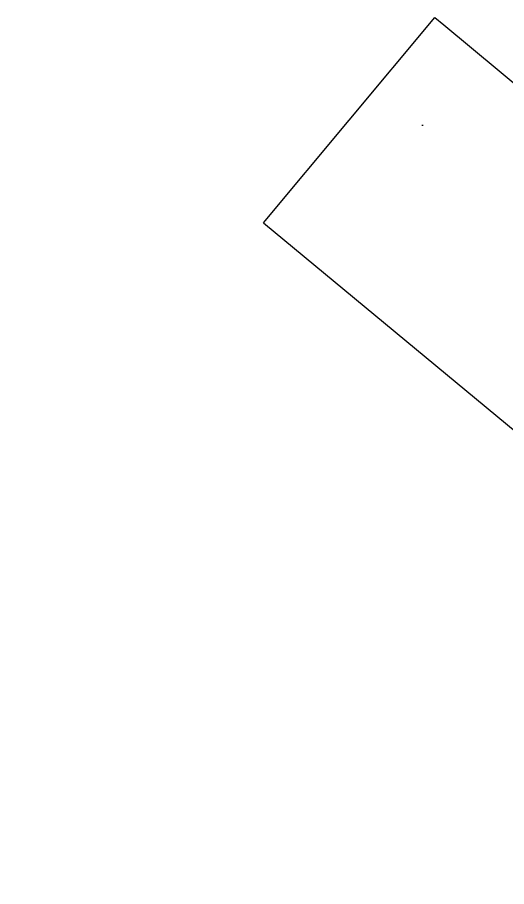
# Model space of a CAD drawing. Header units: metres. Extents: x 64 to 796628, y 142 to 671743.
# Drawn here: x 165.18 to 174.21, y 467.4 to 483.45 of the extents above; entities that cross this region are included whole.
import ezdxf

# ---------------------------------------------------------------- set-up
doc = ezdxf.new("R2010")
doc.units = ezdxf.units.M
doc.header["$LTSCALE"] = 2
doc.layers.add('Végétation', color=92, linetype='Continuous')
pattern_1 = [(271.288802, (-364025.7696, -375482.09), (8.0247569, -3.78921621), [0, -7.9375])]

msp = doc.modelspace()

# ---------------------------------------------------------------- hatches: boundary and pattern name
at = {"layer": 'Végétation'}
h = msp.add_hatch(dxfattribs=at)
h.set_pattern_fill('DOTS', color=256, scale=5, angle=271.2888, style=0)
h.set_pattern_definition(pattern_1)
edge = h.paths.add_edge_path()
edge.add_line((161.148, 443.839), (178.102, 464.179))
edge.add_line((161.148, 443.839), (123.671, 403.176))
edge.add_line((186.25, 411.996), (140.488, 421.422))
edge.add_line((184.614, 420.931), (185.013, 417.964))
edge.add_arc((256.394, 418.761), 72.863, 170.2867, 173.50966)
edge.add_arc((266.183, 431.672), 82.32, 183.26278, 193.82883)
edge.add_line((185.268, 434.579), (184.575, 431.055))
edge.add_line((188.609, 447.764), (186.328, 438.757))
edge.add_arc((256.394, 418.761), 72.863, 164.07197, 167.46175)
edge.add_line((174.877, 466.741), (178.102, 464.179))
edge.add_line((179.139, 471.86), (174.877, 466.741))
edge.add_line((169.722, 479.662), (179.139, 471.86))
edge.add_line((182.416, 475.501), (190.224, 468.617))
edge.add_line((190.224, 468.617), (189.591, 464.12))
edge.add_line((189.591, 464.12), (188.609, 447.764))
edge.add_line((189.024, 454.68), (189.186, 457.379))
edge.add_line((169.722, 479.662), (172.889, 483.455))
edge.add_line((173.054, 483.316), (182.416, 475.501))
h = msp.add_hatch(dxfattribs=at)
h.set_pattern_fill('DOTS', color=256, scale=5, angle=271.2888, style=0)
h.set_pattern_definition(pattern_1)
edge = h.paths.add_edge_path()
edge.add_line((161.148, 443.839), (178.102, 464.179))
edge.add_line((161.148, 443.839), (123.671, 403.176))
edge.add_line((186.25, 411.996), (140.488, 421.422))
edge.add_line((184.614, 420.931), (185.013, 417.964))
edge.add_arc((256.394, 418.761), 72.863, 170.2867, 173.50966)
edge.add_arc((266.183, 431.672), 82.32, 183.26278, 193.82883)
edge.add_line((185.268, 434.579), (184.575, 431.055))
edge.add_line((188.609, 447.764), (186.328, 438.757))
edge.add_arc((256.394, 418.761), 72.863, 164.07197, 167.46175)
edge.add_line((174.877, 466.741), (178.102, 464.179))
edge.add_line((179.139, 471.86), (174.877, 466.741))
edge.add_line((169.722, 479.662), (179.139, 471.86))
edge.add_line((182.416, 475.501), (190.224, 468.617))
edge.add_line((190.224, 468.617), (189.591, 464.12))
edge.add_line((189.591, 464.12), (188.609, 447.764))
edge.add_line((189.024, 454.68), (189.186, 457.379))
edge.add_line((169.722, 479.662), (172.889, 483.455))
edge.add_line((173.054, 483.316), (182.416, 475.501))
h = msp.add_hatch(dxfattribs=at)
h.set_pattern_fill('DOTS', color=256, scale=5, angle=271.2888, style=0)
h.set_pattern_definition(pattern_1)
edge = h.paths.add_edge_path()
edge.add_line((161.148, 443.839), (178.102, 464.179))
edge.add_line((161.148, 443.839), (123.671, 403.176))
edge.add_line((186.25, 411.996), (140.488, 421.422))
edge.add_line((184.614, 420.931), (185.013, 417.964))
edge.add_arc((256.394, 418.761), 72.863, 170.2867, 173.50966)
edge.add_arc((266.183, 431.672), 82.32, 183.26278, 193.82883)
edge.add_line((185.268, 434.579), (184.575, 431.055))
edge.add_line((188.609, 447.764), (186.328, 438.757))
edge.add_arc((256.394, 418.761), 72.863, 164.07197, 167.46175)
edge.add_line((174.877, 466.741), (178.102, 464.179))
edge.add_line((179.139, 471.86), (174.877, 466.741))
edge.add_line((169.722, 479.662), (179.139, 471.86))
edge.add_line((182.416, 475.501), (190.224, 468.617))
edge.add_line((190.224, 468.617), (189.591, 464.12))
edge.add_line((189.591, 464.12), (188.609, 447.764))
edge.add_line((189.024, 454.68), (189.186, 457.379))
edge.add_line((169.722, 479.662), (172.889, 483.455))
edge.add_line((173.054, 483.316), (182.416, 475.501))
h = msp.add_hatch(dxfattribs=at)
h.set_pattern_fill('DOTS', color=256, scale=5, angle=271.2888, style=0)
h.set_pattern_definition(pattern_1)
edge = h.paths.add_edge_path()
edge.add_line((161.148, 443.839), (178.102, 464.179))
edge.add_line((161.148, 443.839), (123.671, 403.176))
edge.add_line((186.25, 411.996), (140.488, 421.422))
edge.add_line((184.614, 420.931), (185.013, 417.964))
edge.add_arc((256.394, 418.761), 72.863, 170.2867, 173.50966)
edge.add_arc((266.183, 431.672), 82.32, 183.26278, 193.82883)
edge.add_line((185.268, 434.579), (184.575, 431.055))
edge.add_line((188.609, 447.764), (186.328, 438.757))
edge.add_arc((256.394, 418.761), 72.863, 164.07197, 167.46175)
edge.add_line((174.877, 466.741), (178.102, 464.179))
edge.add_line((179.139, 471.86), (174.877, 466.741))
edge.add_line((169.722, 479.662), (179.139, 471.86))
edge.add_line((182.416, 475.501), (190.224, 468.617))
edge.add_line((190.224, 468.617), (189.591, 464.12))
edge.add_line((189.591, 464.12), (188.609, 447.764))
edge.add_line((189.024, 454.68), (189.186, 457.379))
edge.add_line((169.722, 479.662), (172.889, 483.455))
edge.add_line((173.054, 483.316), (182.416, 475.501))
h = msp.add_hatch(dxfattribs=at)
h.set_pattern_fill('DOTS', color=256, scale=5, angle=271.2888, style=0)
h.set_pattern_definition(pattern_1)
edge = h.paths.add_edge_path()
edge.add_line((161.148, 443.839), (178.102, 464.179))
edge.add_line((161.148, 443.839), (123.671, 403.176))
edge.add_line((186.25, 411.996), (140.488, 421.422))
edge.add_line((184.614, 420.931), (185.013, 417.964))
edge.add_arc((256.394, 418.761), 72.863, 170.2867, 173.50966)
edge.add_arc((266.183, 431.672), 82.32, 183.26278, 193.82883)
edge.add_line((185.268, 434.579), (184.575, 431.055))
edge.add_line((188.609, 447.764), (186.328, 438.757))
edge.add_arc((256.394, 418.761), 72.863, 164.07197, 167.46175)
edge.add_line((174.877, 466.741), (178.102, 464.179))
edge.add_line((179.139, 471.86), (174.877, 466.741))
edge.add_line((169.722, 479.662), (179.139, 471.86))
edge.add_line((182.416, 475.501), (190.224, 468.617))
edge.add_line((190.224, 468.617), (189.591, 464.12))
edge.add_line((189.591, 464.12), (188.609, 447.764))
edge.add_line((189.024, 454.68), (189.186, 457.379))
edge.add_line((169.722, 479.662), (172.889, 483.455))
edge.add_line((173.054, 483.316), (182.416, 475.501))

# ---------------------------------------------------------------- linework, layer by layer
for p, q in [((169.722, 479.662), (172.889, 483.455)), ((169.722, 479.662), (172.889, 483.455)), ((169.722, 479.662), (172.889, 483.455)), ((169.722, 479.662), (172.889, 483.455)), ((169.722, 479.662), (172.889, 483.455)), ((172.889, 483.455), (173.054, 483.316)), ((172.889, 483.455), (173.054, 483.316)), ((172.889, 483.455), (173.054, 483.316)), ((172.889, 483.455), (173.054, 483.316)), ((172.889, 483.455), (173.054, 483.316)), ((173.054, 483.316), (182.416, 475.501)), ((173.054, 483.316), (182.416, 475.501)), ((173.054, 483.316), (182.416, 475.501)), ((173.054, 483.316), (182.416, 475.501)), ((173.054, 483.316), (182.416, 475.501)), ((169.722, 479.662), (179.139, 471.86)), ((169.722, 479.662), (179.139, 471.86)), ((169.722, 479.662), (179.139, 471.86)), ((169.722, 479.662), (179.139, 471.86)), ((169.722, 479.662), (179.139, 471.86))]:
    msp.add_line(p, q)

doc.saveas('drawing.dxf')
